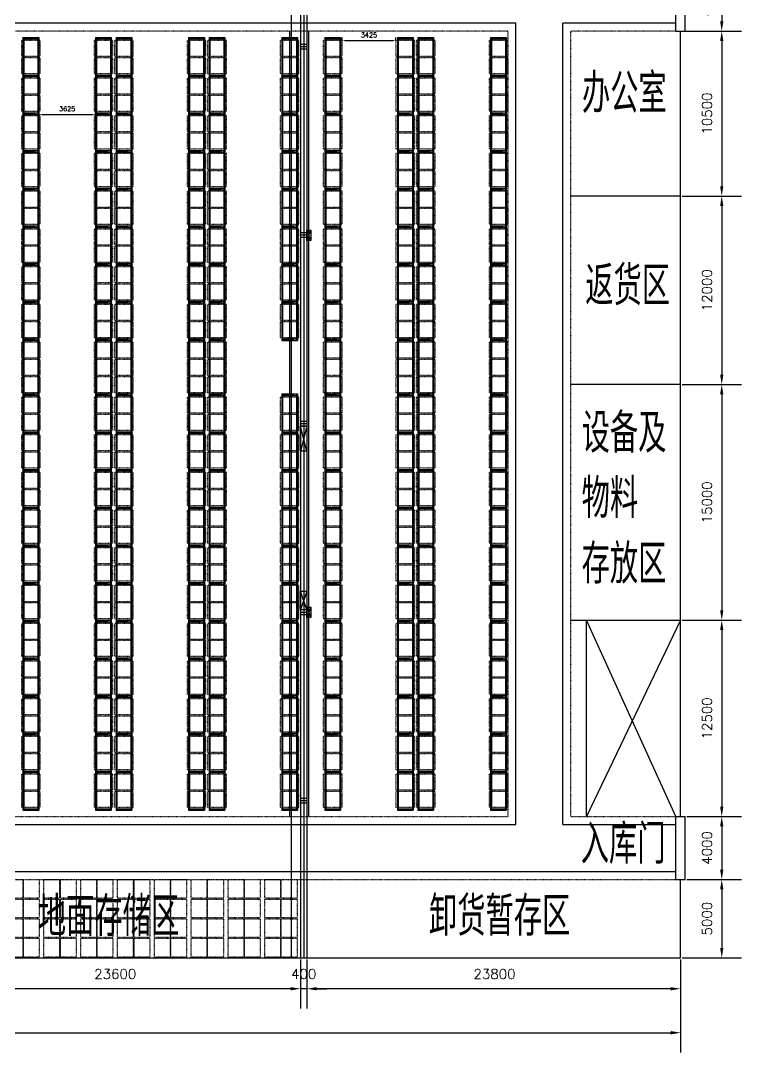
# Model space of a CAD drawing. Header units: millimetres. Extents: x 6622 to 532820, y 3370 to 359312.
# Drawn here: x 486925 to 532820, y 253030 to 318705 of the extents above; entities that cross this region are included whole.
import ezdxf

# ---------------------------------------------------------------- set-up
doc = ezdxf.new("R2010")
doc.units = ezdxf.units.MM
doc.linetypes.add('ACAD_ISO03W100', pattern=[30, 12, -18])
doc.styles.get("Standard").update_dxf_attribs({"font": 'txt', "bigfont": 'gbcbig.shx'})
doc.dimstyles.new('ISO-25', dxfattribs={"dimtxt": 625, "dimasz": 625, "dimexe": 1250, "dimexo": 100, "dimgap": 625, "dimtad": 1, "dimtxsty": 'Standard', "dimcen": 2.5, "dimadec": 0, "dimazin": 0, "dimtfac": 1, "dimtmove": 0, "dimatfit": 3, "dimfxl": 1, "dimarcsym": 0})
doc.dimstyles.new('副本 ISO-25', dxfattribs={"dimtxt": 300, "dimasz": 200, "dimexe": 200, "dimexo": 25, "dimgap": 200, "dimtad": 1, "dimtxsty": 'Standard', "dimcen": 2.5, "dimadec": 0, "dimazin": 0, "dimtfac": 1, "dimtmove": 0, "dimatfit": 3, "dimfxl": 1, "dimarcsym": 0})

# ---------------------------------------------------------------- blocks, each defined once
blk = doc.blocks.new('*D373')
at = {"color": 0, "lineweight": -2, "transparency": 16777216}
for p, q in [((529350, 322040), (532820, 322040)), ((531570, 321415), (531570, 318665)), ((529350, 318040), (532820, 318040))]:
    blk.add_line(p, q, dxfattribs=at)
at = {"color": 0, "transparency": 16777216}
for points in [[(531466, 321415), (531674, 321415), (531570, 322040)], [(531466, 318665), (531674, 318665), (531570, 318040)]]:
    blk.add_solid(points, dxfattribs=at)
at = {"layer": 'Defpoints', "color": 0, "transparency": 16777216}
for p in [(529250, 322040), (529250, 318040), (531570, 318040)]:
    blk.add_point(p, dxfattribs=at)
at = {"color": 0, "transparency": 16777216, "insert": (530632, 320040), "char_height": 625, "attachment_point": 5, "rotation": 90}
blk.add_mtext('4000', dxfattribs=at)
blk = doc.blocks.new('*D374')
at = {"color": 0, "lineweight": -2, "transparency": 16777216}
for p, q in [((529050, 318040), (532820, 318040)), ((531570, 317415), (531570, 308165)), ((529050, 307540), (532820, 307540))]:
    blk.add_line(p, q, dxfattribs=at)
at = {"color": 0, "transparency": 16777216}
for points in [[(531466, 317415), (531674, 317415), (531570, 318040)], [(531466, 308165), (531674, 308165), (531570, 307540)]]:
    blk.add_solid(points, dxfattribs=at)
at = {"layer": 'Defpoints', "color": 0, "transparency": 16777216}
for p in [(528950, 318040), (528950, 307540), (531570, 307540)]:
    blk.add_point(p, dxfattribs=at)
at = {"color": 0, "transparency": 16777216, "insert": (530632, 312790), "char_height": 625, "attachment_point": 5, "rotation": 90}
blk.add_mtext('10500', dxfattribs=at)
blk = doc.blocks.new('*D375')
at = {"color": 0, "lineweight": -2, "transparency": 16777216}
for p, q in [((529050, 307540), (532820, 307540)), ((531570, 306915), (531570, 296165)), ((529050, 295540), (532820, 295540))]:
    blk.add_line(p, q, dxfattribs=at)
at = {"color": 0, "transparency": 16777216}
for points in [[(531466, 306915), (531674, 306915), (531570, 307540)], [(531466, 296165), (531674, 296165), (531570, 295540)]]:
    blk.add_solid(points, dxfattribs=at)
at = {"layer": 'Defpoints', "color": 0, "transparency": 16777216}
for p in [(528950, 307540), (528950, 295540), (531570, 295540)]:
    blk.add_point(p, dxfattribs=at)
at = {"color": 0, "transparency": 16777216, "insert": (530632, 301540), "char_height": 625, "attachment_point": 5, "rotation": 90}
blk.add_mtext('12000', dxfattribs=at)
blk = doc.blocks.new('*D376')
at = {"color": 0, "lineweight": -2, "transparency": 16777216}
for p, q in [((529050, 295540), (532820, 295540)), ((531570, 294915), (531570, 281165)), ((529050, 280540), (532820, 280540))]:
    blk.add_line(p, q, dxfattribs=at)
at = {"color": 0, "transparency": 16777216}
for points in [[(531466, 294915), (531674, 294915), (531570, 295540)], [(531466, 281165), (531674, 281165), (531570, 280540)]]:
    blk.add_solid(points, dxfattribs=at)
at = {"layer": 'Defpoints', "color": 0, "transparency": 16777216}
for p in [(528950, 295540), (528950, 280540), (531570, 280540)]:
    blk.add_point(p, dxfattribs=at)
at = {"color": 0, "transparency": 16777216, "insert": (530632, 288040), "char_height": 625, "attachment_point": 5, "rotation": 90}
blk.add_mtext('15000', dxfattribs=at)
blk = doc.blocks.new('*D377')
at = {"color": 0, "lineweight": -2, "transparency": 16777216}
for p, q in [((529050, 280540), (532820, 280540)), ((531570, 279915), (531570, 268665)), ((529350, 268040), (532820, 268040))]:
    blk.add_line(p, q, dxfattribs=at)
at = {"color": 0, "transparency": 16777216}
for points in [[(531466, 279915), (531674, 279915), (531570, 280540)], [(531466, 268665), (531674, 268665), (531570, 268040)]]:
    blk.add_solid(points, dxfattribs=at)
at = {"layer": 'Defpoints', "color": 0, "transparency": 16777216}
for p in [(528950, 280540), (529250, 268040), (531570, 268040)]:
    blk.add_point(p, dxfattribs=at)
at = {"color": 0, "transparency": 16777216, "insert": (530632, 274290), "char_height": 625, "attachment_point": 5, "rotation": 90}
blk.add_mtext('12500', dxfattribs=at)
blk = doc.blocks.new('*D378')
at = {"color": 0, "lineweight": -2, "transparency": 16777216}
for p, q in [((529350, 268040), (532820, 268040)), ((531570, 267415), (531570, 264665)), ((529350, 264040), (532820, 264040))]:
    blk.add_line(p, q, dxfattribs=at)
at = {"color": 0, "transparency": 16777216}
for points in [[(531466, 267415), (531674, 267415), (531570, 268040)], [(531466, 264665), (531674, 264665), (531570, 264040)]]:
    blk.add_solid(points, dxfattribs=at)
at = {"layer": 'Defpoints', "color": 0, "transparency": 16777216}
for p in [(529250, 268040), (529250, 264040), (531570, 264040)]:
    blk.add_point(p, dxfattribs=at)
at = {"color": 0, "transparency": 16777216, "insert": (530632, 266040), "char_height": 625, "attachment_point": 5, "rotation": 90}
blk.add_mtext('4000', dxfattribs=at)
blk = doc.blocks.new('*D379')
at = {"color": 0, "lineweight": -2, "transparency": 16777216}
for p, q in [((529350, 264040), (532820, 264040)), ((531570, 263415), (531570, 259665)), ((529050, 259040), (532820, 259040))]:
    blk.add_line(p, q, dxfattribs=at)
at = {"color": 0, "transparency": 16777216}
for points in [[(531466, 263415), (531674, 263415), (531570, 264040)], [(531466, 259665), (531674, 259665), (531570, 259040)]]:
    blk.add_solid(points, dxfattribs=at)
at = {"layer": 'Defpoints', "color": 0, "transparency": 16777216}
for p in [(529250, 264040), (528950, 259040), (531570, 259040)]:
    blk.add_point(p, dxfattribs=at)
at = {"color": 0, "transparency": 16777216, "insert": (530632, 261540), "char_height": 625, "attachment_point": 5, "rotation": 90}
blk.add_mtext('5000', dxfattribs=at)
blk = doc.blocks.new('*D380')
at = {"color": 0, "lineweight": -2, "transparency": 16777216}
for p, q in [((505150, 258940), (505150, 255830)), ((528950, 258940), (528950, 255830)), ((528325, 257080), (505775, 257080))]:
    blk.add_line(p, q, dxfattribs=at)
at = {"color": 0, "transparency": 16777216}
for points in [[(505775, 257184), (505775, 256976), (505150, 257080)], [(528325, 257184), (528325, 256976), (528950, 257080)]]:
    blk.add_solid(points, dxfattribs=at)
at = {"layer": 'Defpoints', "color": 0, "transparency": 16777216}
for p in [(505150, 259040), (528950, 259040), (505150, 257080)]:
    blk.add_point(p, dxfattribs=at)
at = {"color": 0, "transparency": 16777216, "insert": (517100, 258018), "char_height": 625, "attachment_point": 5}
blk.add_mtext('23800', dxfattribs=at)
blk = doc.blocks.new('*D348')
at = {"color": 0, "lineweight": -2, "transparency": 16777216}
for p, q in [((504750, 258940), (504750, 255830)), ((505150, 258940), (505150, 255830)), ((504125, 257080), (503500, 257080)), ((505150, 257080), (504750, 257080)), ((505775, 257080), (506400, 257080))]:
    blk.add_line(p, q, dxfattribs=at)
at = {"color": 0, "transparency": 16777216}
for points in [[(504125, 257184), (504125, 256976), (504750, 257080)], [(505775, 257184), (505775, 256976), (505150, 257080)]]:
    blk.add_solid(points, dxfattribs=at)
at = {"layer": 'Defpoints', "color": 0, "transparency": 16777216}
for p in [(504750, 259040), (505150, 259040), (504750, 257080)]:
    blk.add_point(p, dxfattribs=at)
at = {"color": 0, "transparency": 16777216, "insert": (504950, 258018), "char_height": 625, "attachment_point": 5}
blk.add_mtext('400', dxfattribs=at)
blk = doc.blocks.new('*D349')
at = {"color": 0, "lineweight": -2, "transparency": 16777216}
for p, q in [((481150, 258940), (481150, 255830)), ((504750, 258940), (504750, 255830)), ((504125, 257080), (481775, 257080))]:
    blk.add_line(p, q, dxfattribs=at)
at = {"color": 0, "transparency": 16777216}
for points in [[(481775, 257184), (481775, 256976), (481150, 257080)], [(504125, 257184), (504125, 256976), (504750, 257080)]]:
    blk.add_solid(points, dxfattribs=at)
at = {"layer": 'Defpoints', "color": 0, "transparency": 16777216}
for p in [(481150, 259040), (504750, 259040), (481150, 257080)]:
    blk.add_point(p, dxfattribs=at)
at = {"color": 0, "transparency": 16777216, "insert": (492950, 258018), "char_height": 625, "attachment_point": 5}
blk.add_mtext('23600', dxfattribs=at)
blk = doc.blocks.new('*D385')
at = {"color": 0, "lineweight": -2, "transparency": 16777216}
for p, q in [((384950, 258940), (384950, 253030)), ((528950, 258940), (528950, 253030)), ((385575, 254280), (528325, 254280))]:
    blk.add_line(p, q, dxfattribs=at)
at = {"color": 0, "transparency": 16777216}
for points in [[(385575, 254384), (385575, 254176), (384950, 254280)], [(528325, 254384), (528325, 254176), (528950, 254280)]]:
    blk.add_solid(points, dxfattribs=at)
at = {"layer": 'Defpoints', "color": 0, "transparency": 16777216}
for p in [(384950, 259040), (528950, 259040), (528950, 254280)]:
    blk.add_point(p, dxfattribs=at)
at = {"color": 0, "transparency": 16777216, "insert": (456950, 255218), "char_height": 625, "attachment_point": 5}
blk.add_mtext('144000', dxfattribs=at)
blk = doc.blocks.new('地面托盘')
at = {"color": 3, "linetype": 'ACAD_ISO03W100'}
for points in [[(62730, -1440), (62730, -240), (63730, -240), (63730, -1440)], [(63775, -1440), (63775, -240), (64775, -240), (64775, -1440)], [(65075, -1440), (65075, -240), (66075, -240), (66075, -1440)], [(66120, -1440), (66120, -240), (67120, -240), (67120, -1440)], [(67420, -1440), (67420, -240), (68420, -240), (68420, -1440)], [(68465, -1440), (68465, -240), (69465, -240), (69465, -1440)], [(69765, -1440), (69765, -240), (70765, -240), (70765, -1440)], [(70810, -1440), (70810, -240), (71810, -240), (71810, -1440)], [(72110, -1440), (72110, -240), (73110, -240), (73110, -1440)], [(73155, -1440), (73155, -240), (74155, -240), (74155, -1440)], [(74455, -1440), (74455, -240), (75455, -240), (75455, -1440)], [(75500, -1440), (75500, -240), (76500, -240), (76500, -1440)], [(76800, -1440), (76800, -240), (77800, -240), (77800, -1440)], [(77845, -1440), (77845, -240), (78845, -240), (78845, -1440)], [(79145, -1440), (79145, -240), (80145, -240), (80145, -1440)], [(80190, -1440), (80190, -240), (81190, -240), (81190, -1440)], [(81490, -1440), (81490, -240), (82490, -240), (82490, -1440)], [(82535, -1440), (82535, -240), (83535, -240), (83535, -1440)], [(83835, -1440), (83835, -240), (84835, -240), (84835, -1440)], [(84880, -1440), (84880, -240), (85880, -240), (85880, -1440)], [(62730, -2690), (62730, -1490), (63730, -1490), (63730, -2690)], [(63775, -2690), (63775, -1490), (64775, -1490), (64775, -2690)], [(65075, -2690), (65075, -1490), (66075, -1490), (66075, -2690)], [(66120, -2690), (66120, -1490), (67120, -1490), (67120, -2690)], [(67420, -2690), (67420, -1490), (68420, -1490), (68420, -2690)], [(68465, -2690), (68465, -1490), (69465, -1490), (69465, -2690)], [(69765, -2690), (69765, -1490), (70765, -1490), (70765, -2690)], [(70810, -2690), (70810, -1490), (71810, -1490), (71810, -2690)], [(72110, -2690), (72110, -1490), (73110, -1490), (73110, -2690)], [(73155, -2690), (73155, -1490), (74155, -1490), (74155, -2690)], [(74455, -2690), (74455, -1490), (75455, -1490), (75455, -2690)], [(75500, -2690), (75500, -1490), (76500, -1490), (76500, -2690)], [(76800, -2690), (76800, -1490), (77800, -1490), (77800, -2690)], [(77845, -2690), (77845, -1490), (78845, -1490), (78845, -2690)], [(79145, -2690), (79145, -1490), (80145, -1490), (80145, -2690)], [(80190, -2690), (80190, -1490), (81190, -1490), (81190, -2690)], [(81490, -2690), (81490, -1490), (82490, -1490), (82490, -2690)], [(82535, -2690), (82535, -1490), (83535, -1490), (83535, -2690)], [(83835, -2690), (83835, -1490), (84835, -1490), (84835, -2690)], [(84880, -2690), (84880, -1490), (85880, -1490), (85880, -2690)], [(62730, -3940), (62730, -2740), (63730, -2740), (63730, -3940)], [(63775, -3940), (63775, -2740), (64775, -2740), (64775, -3940)], [(65075, -3940), (65075, -2740), (66075, -2740), (66075, -3940)], [(66120, -3940), (66120, -2740), (67120, -2740), (67120, -3940)], [(67420, -3940), (67420, -2740), (68420, -2740), (68420, -3940)], [(68465, -3940), (68465, -2740), (69465, -2740), (69465, -3940)], [(69765, -3940), (69765, -2740), (70765, -2740), (70765, -3940)], [(70810, -3940), (70810, -2740), (71810, -2740), (71810, -3940)], [(72110, -3940), (72110, -2740), (73110, -2740), (73110, -3940)], [(73155, -3940), (73155, -2740), (74155, -2740), (74155, -3940)], [(74455, -3940), (74455, -2740), (75455, -2740), (75455, -3940)], [(75500, -3940), (75500, -2740), (76500, -2740), (76500, -3940)], [(76800, -3940), (76800, -2740), (77800, -2740), (77800, -3940)], [(77845, -3940), (77845, -2740), (78845, -2740), (78845, -3940)], [(79145, -3940), (79145, -2740), (80145, -2740), (80145, -3940)], [(80190, -3940), (80190, -2740), (81190, -2740), (81190, -3940)], [(81490, -3940), (81490, -2740), (82490, -2740), (82490, -3940)], [(82535, -3940), (82535, -2740), (83535, -2740), (83535, -3940)], [(83835, -3940), (83835, -2740), (84835, -2740), (84835, -3940)], [(84880, -3940), (84880, -2740), (85880, -2740), (85880, -3940)], [(62730, -5190), (62730, -3990), (63730, -3990), (63730, -5190)], [(63775, -5190), (63775, -3990), (64775, -3990), (64775, -5190)], [(65075, -5190), (65075, -3990), (66075, -3990), (66075, -5190)], [(66120, -5190), (66120, -3990), (67120, -3990), (67120, -5190)], [(67420, -5190), (67420, -3990), (68420, -3990), (68420, -5190)], [(68465, -5190), (68465, -3990), (69465, -3990), (69465, -5190)], [(69765, -5190), (69765, -3990), (70765, -3990), (70765, -5190)], [(70810, -5190), (70810, -3990), (71810, -3990), (71810, -5190)], [(72110, -5190), (72110, -3990), (73110, -3990), (73110, -5190)], [(73155, -5190), (73155, -3990), (74155, -3990), (74155, -5190)], [(74455, -5190), (74455, -3990), (75455, -3990), (75455, -5190)], [(75500, -5190), (75500, -3990), (76500, -3990), (76500, -5190)], [(76800, -5190), (76800, -3990), (77800, -3990), (77800, -5190)], [(77845, -5190), (77845, -3990), (78845, -3990), (78845, -5190)], [(79145, -5190), (79145, -3990), (80145, -3990), (80145, -5190)], [(80190, -5190), (80190, -3990), (81190, -3990), (81190, -5190)], [(81490, -5190), (81490, -3990), (82490, -3990), (82490, -5190)], [(82535, -5190), (82535, -3990), (83535, -3990), (83535, -5190)], [(83835, -5190), (83835, -3990), (84835, -3990), (84835, -5190)], [(84880, -5190), (84880, -3990), (85880, -3990), (85880, -5190)]]:
    blk.add_lwpolyline(points, close=True, dxfattribs=at)
blk = doc.blocks.new('货架')
at = {"color": 6}
for p, q in [((213640, 135175), (214640, 135175)), ((213640, 135175), (213640, 115875)), ((213640, 135075), (214640, 135075)), ((213690, 135175), (213690, 115875)), ((213690, 135175), (214590, 135075)), ((214590, 135175), (213690, 135075)), ((214590, 135175), (214590, 115875)), ((214640, 135175), (214640, 115875)), ((213640, 132775), (214640, 132775)), ((213640, 132675), (214640, 132675)), ((213690, 132775), (214590, 132675)), ((214590, 132775), (213690, 132675)), ((213640, 130375), (214640, 130375)), ((213640, 130275), (214640, 130275)), ((213690, 130375), (214590, 130275)), ((214590, 130375), (213690, 130275)), ((213640, 127975), (214640, 127975)), ((213640, 127875), (214640, 127875)), ((213690, 127975), (214590, 127875)), ((214590, 127975), (213690, 127875)), ((213640, 125575), (214640, 125575)), ((213640, 125475), (214640, 125475)), ((213690, 125575), (214590, 125475)), ((214590, 125575), (213690, 125475)), ((213640, 123175), (214640, 123175)), ((213640, 123075), (214640, 123075)), ((213690, 123175), (214590, 123075)), ((214590, 123175), (213690, 123075)), ((213640, 120775), (214640, 120775)), ((213640, 120675), (214640, 120675)), ((213690, 120775), (214590, 120675)), ((214590, 120775), (213690, 120675)), ((213640, 118375), (214640, 118375)), ((213640, 118275), (214640, 118275)), ((213690, 118375), (214590, 118275)), ((214590, 118375), (213690, 118275)), ((213640, 112475), (213640, 85975)), ((213690, 112475), (213690, 85975)), ((214590, 112475), (214590, 85975)), ((214640, 112475), (214640, 85975)), ((213640, 110075), (214640, 110075)), ((213640, 109975), (214640, 109975)), ((213690, 110075), (214590, 109975)), ((214590, 110075), (213690, 109975)), ((213640, 107675), (214640, 107675)), ((213640, 107575), (214640, 107575)), ((213690, 107675), (214590, 107575)), ((214590, 107675), (213690, 107575)), ((213640, 105275), (214640, 105275)), ((213640, 105175), (214640, 105175)), ((213690, 105275), (214590, 105175)), ((214590, 105275), (213690, 105175)), ((213640, 102875), (214640, 102875)), ((213640, 102775), (214640, 102775)), ((213690, 102875), (214590, 102775)), ((214590, 102875), (213690, 102775)), ((213640, 100475), (214640, 100475)), ((213640, 100375), (214640, 100375)), ((213690, 100475), (214590, 100375)), ((214590, 100475), (213690, 100375)), ((213640, 98075), (214640, 98075)), ((213640, 97975), (214640, 97975)), ((213690, 98075), (214590, 97975)), ((214590, 98075), (213690, 97975)), ((213640, 95675), (214640, 95675)), ((213640, 95575), (214640, 95575)), ((213690, 95675), (214590, 95575)), ((214590, 95675), (213690, 95575)), ((213640, 93275), (214640, 93275)), ((213690, 93275), (214590, 93175)), ((214590, 93275), (213690, 93175)), ((213640, 93175), (214640, 93175)), ((213640, 90875), (214640, 90875)), ((213640, 90775), (214640, 90775)), ((213690, 90875), (214590, 90775)), ((214590, 90875), (213690, 90775)), ((213640, 88475), (214640, 88475)), ((213640, 88375), (214640, 88375)), ((213690, 88475), (214590, 88375)), ((214590, 88475), (213690, 88375)), ((213640, 86075), (214640, 86075)), ((213690, 86075), (214590, 85975)), ((214590, 86075), (213690, 85975)), ((213640, 85975), (214640, 85975))]:
    blk.add_line(p, q, dxfattribs=at)
at = {"color": 5}
for p, q in [((213640, 115975), (214640, 115975)), ((213640, 115875), (214640, 115875)), ((213640, 115875), (213640, 112475)), ((213690, 115975), (214590, 115875)), ((214590, 115975), (213690, 115875)), ((213690, 115875), (213690, 112475)), ((214590, 115875), (214590, 112475)), ((214640, 115875), (214640, 112475)), ((213640, 112475), (214640, 112475)), ((213640, 112375), (214640, 112375)), ((213690, 112475), (214590, 112375)), ((214590, 112475), (213690, 112375))]:
    blk.add_line(p, q, dxfattribs=at)
at = {"color": 3, "linetype": 'ACAD_ISO03W100'}
for points in [[(213540, 134975), (213540, 133975), (214740, 133975), (214740, 134975)], [(213540, 133875), (213540, 132875), (214740, 132875), (214740, 133875)], [(213540, 132575), (213540, 131575), (214740, 131575), (214740, 132575)], [(213540, 131475), (213540, 130475), (214740, 130475), (214740, 131475)], [(213540, 130175), (213540, 129175), (214740, 129175), (214740, 130175)], [(213540, 129075), (213540, 128075), (214740, 128075), (214740, 129075)], [(213540, 127775), (213540, 126775), (214740, 126775), (214740, 127775)], [(213540, 126675), (213540, 125675), (214740, 125675), (214740, 126675)], [(213540, 125375), (213540, 124375), (214740, 124375), (214740, 125375)], [(213540, 124275), (213540, 123275), (214740, 123275), (214740, 124275)], [(213540, 122975), (213540, 121975), (214740, 121975), (214740, 122975)], [(213540, 121875), (213540, 120875), (214740, 120875), (214740, 121875)], [(213540, 120575), (213540, 119575), (214740, 119575), (214740, 120575)], [(213540, 119475), (213540, 118475), (214740, 118475), (214740, 119475)], [(213540, 118175), (213540, 117175), (214740, 117175), (214740, 118175)], [(213540, 117075), (213540, 116075), (214740, 116075), (214740, 117075)], [(213540, 115775), (213540, 114775), (214740, 114775), (214740, 115775)], [(213540, 114675), (213540, 113675), (214740, 113675), (214740, 114675)], [(213540, 113575), (213540, 112575), (214740, 112575), (214740, 113575)], [(213540, 112275), (213540, 111275), (214740, 111275), (214740, 112275)], [(213540, 111175), (213540, 110175), (214740, 110175), (214740, 111175)], [(213540, 109875), (213540, 108875), (214740, 108875), (214740, 109875)], [(213540, 108775), (213540, 107775), (214740, 107775), (214740, 108775)], [(213540, 107475), (213540, 106475), (214740, 106475), (214740, 107475)], [(213540, 106375), (213540, 105375), (214740, 105375), (214740, 106375)], [(213540, 105075), (213540, 104075), (214740, 104075), (214740, 105075)], [(213540, 103975), (213540, 102975), (214740, 102975), (214740, 103975)], [(213540, 102675), (213540, 101675), (214740, 101675), (214740, 102675)], [(213540, 101575), (213540, 100575), (214740, 100575), (214740, 101575)], [(213540, 100275), (213540, 99275), (214740, 99275), (214740, 100275)], [(213540, 99175), (213540, 98175), (214740, 98175), (214740, 99175)], [(213540, 97875), (213540, 96875), (214740, 96875), (214740, 97875)], [(213540, 96775), (213540, 95775), (214740, 95775), (214740, 96775)], [(213540, 95475), (213540, 94475), (214740, 94475), (214740, 95475)], [(213540, 94375), (213540, 93375), (214740, 93375), (214740, 94375)], [(213540, 93075), (213540, 92075), (214740, 92075), (214740, 93075)], [(213540, 91975), (213540, 90975), (214740, 90975), (214740, 91975)], [(213540, 90675), (213540, 89675), (214740, 89675), (214740, 90675)], [(213540, 89575), (213540, 88575), (214740, 88575), (214740, 89575)], [(213540, 88275), (213540, 87275), (214740, 87275), (214740, 88275)], [(213540, 87175), (213540, 86175), (214740, 86175), (214740, 87175)]]:
    blk.add_lwpolyline(points, close=True, dxfattribs=at)
blk = doc.blocks.new('*D387')
at = {"color": 0, "lineweight": -2, "transparency": 16777216}
for p, q in [((507400, 317465), (507400, 317640)), ((507600, 317440), (510625, 317440)), ((510825, 317465), (510825, 317640))]:
    blk.add_line(p, q, dxfattribs=at)
at = {"color": 0, "transparency": 16777216}
for points in [[(507600, 317473), (507600, 317407), (507400, 317440)], [(510625, 317473), (510625, 317407), (510825, 317440)]]:
    blk.add_solid(points, dxfattribs=at)
at = {"layer": 'Defpoints', "color": 0, "transparency": 16777216}
for p in [(507400, 317440), (510825, 317440), (510825, 317440)]:
    blk.add_point(p, dxfattribs=at)
at = {"color": 0, "transparency": 16777216, "insert": (509112, 317790), "char_height": 300, "attachment_point": 5}
blk.add_mtext('3425', dxfattribs=at)
blk = doc.blocks.new('*D390')
at = {"color": 0, "lineweight": -2, "transparency": 16777216}
for p, q in [((488075, 312759), (488075, 312940)), ((488275, 312740), (491500, 312740)), ((491700, 312759), (491700, 312940))]:
    blk.add_line(p, q, dxfattribs=at)
at = {"color": 0, "transparency": 16777216}
for points in [[(488275, 312773), (488275, 312707), (488075, 312740)], [(491500, 312773), (491500, 312707), (491700, 312740)]]:
    blk.add_solid(points, dxfattribs=at)
at = {"layer": 'Defpoints', "color": 0, "transparency": 16777216}
for p in [(488075, 312734), (491700, 312740), (491700, 312734)]:
    blk.add_point(p, dxfattribs=at)
at = {"color": 0, "transparency": 16777216, "insert": (489887, 313090), "char_height": 300, "attachment_point": 5}
blk.add_mtext('3625', dxfattribs=at)

msp = doc.modelspace()

# ---------------------------------------------------------------- linework, layer by layer
at = {"color": 1}
msp.add_line((504150, 329040), (504150, 259040), dxfattribs=at)
at = {"color": 4}
for p, q in [((504750, 329040), (504750, 259040)), ((504950, 329040), (504950, 259040)), ((505150, 329040), (505150, 259040)), ((505150, 317190), (504750, 317190)), ((505150, 317040), (504750, 317040)), ((505150, 316890), (504750, 316890)), ((505150, 305190), (504750, 305190)), ((505150, 305040), (504750, 305040)), ((505150, 304890), (504750, 304890)), ((505150, 293190), (504750, 293190)), ((505150, 293040), (504750, 293040)), ((505150, 292890), (504750, 292890)), ((505150, 281190), (504750, 281190)), ((505150, 281040), (504750, 281040)), ((505150, 280890), (504750, 280890)), ((505150, 269190), (504750, 269190)), ((505150, 269040), (504750, 269040)), ((505150, 268890), (504750, 268890))]:
    msp.add_line(p, q, dxfattribs=at)
for p, q in [((528650, 318040), (528650, 322040)), ((529250, 318040), (529250, 322040)), ((518450, 318540), (388450, 318540)), ((518450, 267540), (518450, 318540)), ((521450, 267540), (521450, 318540)), ((528650, 318540), (521450, 318540)), ((528650, 318040), (529250, 318040)), ((528950, 268040), (528950, 318040)), ((521950, 280540), (528950, 280540)), ((528950, 280540), (522950, 268040)), ((528650, 268040), (522950, 280540)), ((528650, 268040), (529250, 268040)), ((528650, 264040), (528650, 268040)), ((529250, 264040), (529250, 268040)), ((388450, 267540), (518450, 267540)), ((521450, 267540), (528650, 267540)), ((388450, 264532.819), (528650, 264532.819)), ((528650, 264040), (529250, 264040)), ((528950, 259040), (528950, 264040)), ((384950, 259040), (528950, 259040))]:
    msp.add_line(p, q)
at = {"color": 2, "linetype": 'ACAD_ISO03W100'}
for p, q in [((517950, 318040), (388950, 318040)), ((517950, 318040), (517950, 268040)), ((528650, 318040), (521950, 318040)), ((521950, 268040), (521950, 318040)), ((388950, 268040), (517950, 268040)), ((521950, 268040), (528650, 268040)), ((388950, 264040), (528650, 264040))]:
    msp.add_line(p, q, dxfattribs=at)
at = {"color": 2}
for p, q in [((504050, 318040), (504050, 268040)), ((505250, 318040), (505250, 268040))]:
    msp.add_line(p, q, dxfattribs=at)
at = {"color": 6}
for p, q in [((503550, 317640), (504550, 317640)), ((503550, 317640), (503550, 298340)), ((503550, 317540), (504550, 317540)), ((503600, 317640), (503600, 298340)), ((503600, 317640), (504500, 317540)), ((504500, 317640), (503600, 317540)), ((504500, 317640), (504500, 298340)), ((504550, 317640), (504550, 298340)), ((503550, 315240), (504550, 315240)), ((503550, 315140), (504550, 315140)), ((503600, 315240), (504500, 315140)), ((504500, 315240), (503600, 315140)), ((503550, 312840), (504550, 312840)), ((503550, 312740), (504550, 312740)), ((503600, 312840), (504500, 312740)), ((504500, 312840), (503600, 312740)), ((503550, 310440), (504550, 310440)), ((503550, 310340), (504550, 310340)), ((503600, 310440), (504500, 310340)), ((504500, 310440), (503600, 310340)), ((503550, 308040), (504550, 308040)), ((503600, 308040), (504500, 307940)), ((504500, 308040), (503600, 307940)), ((503550, 307940), (504550, 307940)), ((503550, 305640), (504550, 305640)), ((503550, 305540), (504550, 305540)), ((503600, 305640), (504500, 305540)), ((504500, 305640), (503600, 305540)), ((503550, 303240), (504550, 303240)), ((503550, 303140), (504550, 303140)), ((503600, 303240), (504500, 303140)), ((504500, 303240), (503600, 303140)), ((503550, 300840), (504550, 300840)), ((503600, 300840), (504500, 300740)), ((504500, 300840), (503600, 300740)), ((503550, 300740), (504550, 300740)), ((503550, 294940), (503550, 268440)), ((503600, 294940), (503600, 268440)), ((504500, 294940), (504500, 268440)), ((504550, 294940), (504550, 268440)), ((503550, 292540), (504550, 292540)), ((503550, 292440), (504550, 292440)), ((503600, 292540), (504500, 292440)), ((504500, 292540), (503600, 292440)), ((503550, 290140), (504550, 290140)), ((503550, 290040), (504550, 290040)), ((503600, 290140), (504500, 290040)), ((504500, 290140), (503600, 290040)), ((503550, 287740), (504550, 287740)), ((503600, 287740), (504500, 287640)), ((504500, 287740), (503600, 287640)), ((503550, 287640), (504550, 287640)), ((503550, 285340), (504550, 285340)), ((503550, 285240), (504550, 285240)), ((503600, 285340), (504500, 285240)), ((504500, 285340), (503600, 285240)), ((503550, 282940), (504550, 282940)), ((503550, 282840), (504550, 282840)), ((503600, 282940), (504500, 282840)), ((504500, 282940), (503600, 282840)), ((503550, 280540), (504550, 280540)), ((503550, 280440), (504550, 280440)), ((503600, 280540), (504500, 280440)), ((504500, 280540), (503600, 280440)), ((503550, 278140), (504550, 278140)), ((503550, 278040), (504550, 278040)), ((503600, 278140), (504500, 278040)), ((504500, 278140), (503600, 278040)), ((503550, 275740), (504550, 275740)), ((503550, 275640), (504550, 275640)), ((503600, 275740), (504500, 275640)), ((504500, 275740), (503600, 275640)), ((503550, 273340), (504550, 273340)), ((503550, 273240), (504550, 273240)), ((503600, 273340), (504500, 273240)), ((504500, 273340), (503600, 273240)), ((503550, 270940), (504550, 270940)), ((503550, 270840), (504550, 270840)), ((503600, 270940), (504500, 270840)), ((504500, 270940), (503600, 270840)), ((503550, 268540), (504550, 268540)), ((503550, 268440), (504550, 268440)), ((503600, 268540), (504500, 268440)), ((504500, 268540), (503600, 268440))]:
    msp.add_line(p, q, dxfattribs=at)
at = {"color": 0}
for p, q in [((528950, 307540), (521950, 307540)), ((505400, 304715), (505150, 305365)), ((505150, 304715), (505400, 305365)), ((528950, 295540), (521950, 295540)), ((505150, 292890), (504750, 291290)), ((505150, 291290), (504750, 292890)), ((505150, 282390), (504750, 281190)), ((505150, 281190), (504750, 282390)), ((505150, 281365), (505400, 280715)), ((505400, 281365), (505150, 280715)), ((522950, 268040), (522950, 280540))]:
    msp.add_line(p, q, dxfattribs=at)
at = {"color": 5}
for p, q in [((503550, 298440), (504550, 298440)), ((503550, 298340), (504550, 298340)), ((503600, 298440), (504500, 298340)), ((504500, 298440), (503600, 298340)), ((503550, 294940), (504550, 294940)), ((503600, 294940), (504500, 294840)), ((504500, 294940), (503600, 294840)), ((503550, 294840), (504550, 294840))]:
    msp.add_line(p, q, dxfattribs=at)
at = {"color": 3, "linetype": 'ACAD_ISO03W100'}
for points in [[(503450, 317440), (503450, 316440), (504650, 316440), (504650, 317440)], [(503450, 316340), (503450, 315340), (504650, 315340), (504650, 316340)], [(503450, 315040), (503450, 314040), (504650, 314040), (504650, 315040)], [(503450, 313940), (503450, 312940), (504650, 312940), (504650, 313940)], [(503450, 312640), (503450, 311640), (504650, 311640), (504650, 312640)], [(503450, 311540), (503450, 310540), (504650, 310540), (504650, 311540)], [(503450, 310240), (503450, 309240), (504650, 309240), (504650, 310240)], [(503450, 309140), (503450, 308140), (504650, 308140), (504650, 309140)], [(503450, 307840), (503450, 306840), (504650, 306840), (504650, 307840)], [(503450, 306740), (503450, 305740), (504650, 305740), (504650, 306740)], [(503450, 305440), (503450, 304440), (504650, 304440), (504650, 305440)], [(503450, 304340), (503450, 303340), (504650, 303340), (504650, 304340)], [(503450, 303040), (503450, 302040), (504650, 302040), (504650, 303040)], [(503450, 301940), (503450, 300940), (504650, 300940), (504650, 301940)], [(503450, 300640), (503450, 299640), (504650, 299640), (504650, 300640)], [(503450, 299540), (503450, 298540), (504650, 298540), (504650, 299540)], [(503450, 294740), (503450, 293740), (504650, 293740), (504650, 294740)], [(503450, 293640), (503450, 292640), (504650, 292640), (504650, 293640)], [(503450, 292340), (503450, 291340), (504650, 291340), (504650, 292340)], [(503450, 291240), (503450, 290240), (504650, 290240), (504650, 291240)], [(503450, 289940), (503450, 288940), (504650, 288940), (504650, 289940)], [(503450, 288840), (503450, 287840), (504650, 287840), (504650, 288840)], [(503450, 287540), (503450, 286540), (504650, 286540), (504650, 287540)], [(503450, 286440), (503450, 285440), (504650, 285440), (504650, 286440)], [(503450, 285140), (503450, 284140), (504650, 284140), (504650, 285140)], [(503450, 284040), (503450, 283040), (504650, 283040), (504650, 284040)], [(503450, 282740), (503450, 281740), (504650, 281740), (504650, 282740)], [(503450, 281640), (503450, 280640), (504650, 280640), (504650, 281640)], [(503450, 280340), (503450, 279340), (504650, 279340), (504650, 280340)], [(503450, 279240), (503450, 278240), (504650, 278240), (504650, 279240)], [(503450, 277940), (503450, 276940), (504650, 276940), (504650, 277940)], [(503450, 276840), (503450, 275840), (504650, 275840), (504650, 276840)], [(503450, 275540), (503450, 274540), (504650, 274540), (504650, 275540)], [(503450, 274440), (503450, 273440), (504650, 273440), (504650, 274440)], [(503450, 273140), (503450, 272140), (504650, 272140), (504650, 273140)], [(503450, 272040), (503450, 271040), (504650, 271040), (504650, 272040)], [(503450, 270740), (503450, 269740), (504650, 269740), (504650, 270740)], [(503450, 269640), (503450, 268640), (504650, 268640), (504650, 269640)]]:
    msp.add_lwpolyline(points, close=True, dxfattribs=at)
at = {"color": 0}
for points in [[(505150, 305365), (505400, 305365), (505400, 304715), (505150, 304715)], [(504750, 292890), (505150, 292890), (505150, 291290), (504750, 291290)], [(504750, 282390), (505150, 282390), (505150, 281190), (504750, 281190)], [(505150, 281365), (505400, 281365), (505400, 280715), (505150, 280715)]]:
    msp.add_lwpolyline(points, close=True, dxfattribs=at)

# ---------------------------------------------------------------- block references
for name, p in [('货架', (273435, 182465)), ('货架', (278060, 182465)), ('货架', (279360, 182465)), ('货架', (283985, 182465)), ('货架', (285285, 182465)), ('货架', (292660, 182465)), ('货架', (297285, 182465)), ('货架', (298585, 182465)), ('货架', (303210, 182465)), ('地面托盘', (418645, 264280))]:
    msp.add_blockref(name, p, dxfattribs=at)

# ---------------------------------------------------------------- texts
at = {"color": 0, "char_height": 2500, "attachment_point": 1}
for s, insert, width in [('办公室', (522666.871, 315326.655), 7700.04118), ('返货区', (522876.862, 303082.444), 7700.04118), ('设备及\\P物料\\P存放区', (522649.212, 293704.794), 7700.04118), ('入库门', (522589.098, 267538.618), 6217.35673), ('地面存储区', (488023.539, 262929.189), 9090.33867), ('卸货暂存区', (512928.09, 262951.517), 10570.13799)]:
    msp.add_mtext(s, dxfattribs=dict(at, insert=insert, width=width))

# ---------------------------------------------------------------- dimensions: what is measured, and where the dimension line sits
at = {"color": 0}
for base, p1, p2, picture, middle in [((531570, 318040), (529250, 322040), (529250, 318040), '*D373', (530632.5, 320040)), ((531570, 307540), (528950, 318040), (528950, 307540), '*D374', (530632.5, 312790)), ((531570, 295540), (528950, 307540), (528950, 295540), '*D375', (530632.5, 301540)), ((531570, 280540), (528950, 295540), (528950, 280540), '*D376', (530632.5, 288040)), ((531570, 268040), (528950, 280540), (529250, 268040), '*D377', (530632.5, 274290)), ((531570, 264040), (529250, 268040), (529250, 264040), '*D378', (530632.5, 266040)), ((531570, 259040), (529250, 264040), (528950, 259040), '*D379', (530632.5, 261540))]:
    dim = msp.add_linear_dim(base=base, p1=p1, p2=p2, angle=90, dimstyle='ISO-25', dxfattribs=at)
    dim.commit()
    dim.dimension.update_dxf_attribs({"geometry": picture, "text_midpoint": middle})
for base, p1, p2, dimstyle, picture, middle in [((510825, 317440), (507400, 317440), (510825, 317440), '副本 ISO-25', '*D387', (509112.5, 317790)), ((491700, 312740), (488075, 312734.444), (491700, 312734.444), '副本 ISO-25', '*D390', (489887.5, 313090)), ((528950, 254280), (384950, 259040), (528950, 259040), 'ISO-25', '*D385', (456950, 255217.5))]:
    dim = msp.add_linear_dim(base=base, p1=p1, p2=p2, dimstyle=dimstyle, dxfattribs=at)
    dim.commit()
    dim.dimension.update_dxf_attribs({"geometry": picture, "text_midpoint": middle})
for base, p1, p2, picture, middle in [((481150, 257080), (504750, 259040), (481150, 259040), '*D349', (492950, 257080)), ((504750, 257080), (505150, 259040), (504750, 259040), '*D348', (504950, 257080)), ((505150, 257080), (528950, 259040), (505150, 259040), '*D380', (517100, 257080))]:
    dim = msp.add_linear_dim(base=base, p1=p1, p2=p2, dimstyle='ISO-25', dxfattribs=at)
    dim.commit()
    dim.dimension.update_dxf_attribs({"geometry": picture, "text_midpoint": middle, "dimtype": 160})

doc.saveas('drawing.dxf')
